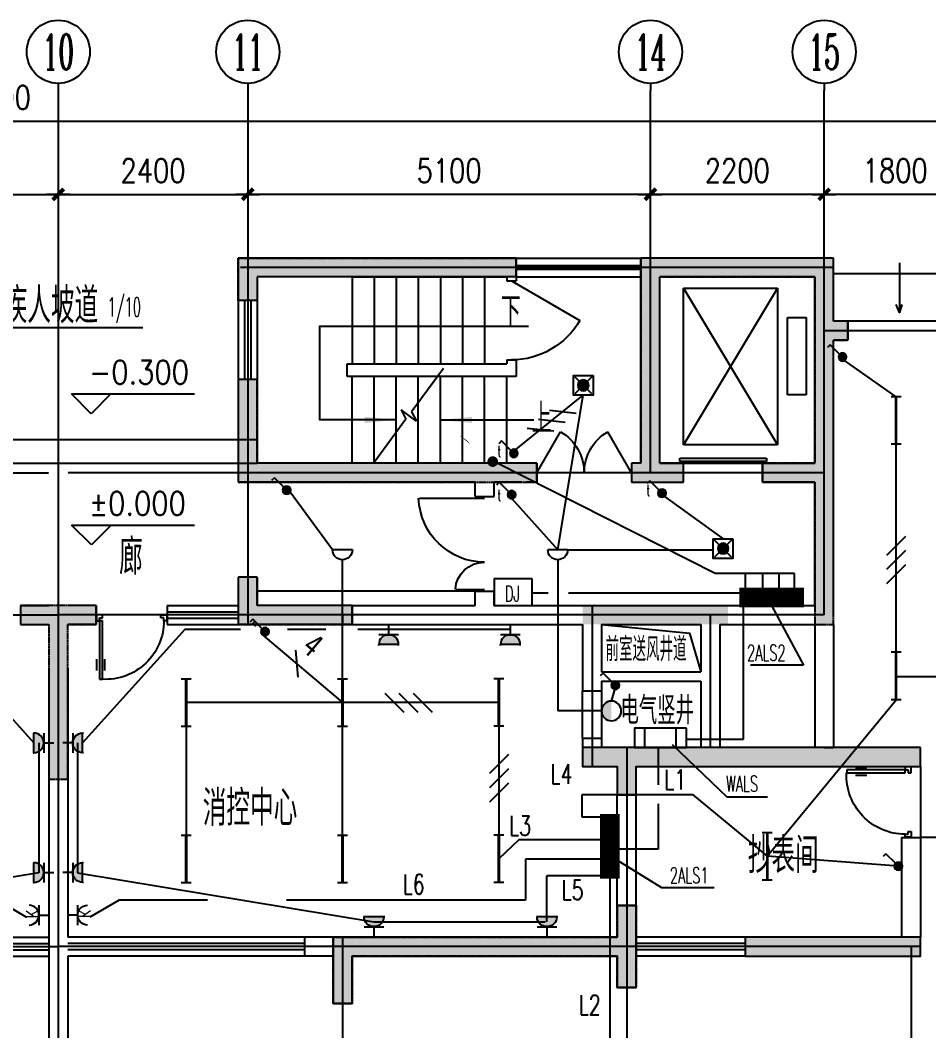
# Model space of a CAD drawing. Extents: x -170759 to 304867, y -311201 to 112352.
# Drawn here: x -65730 to -54223, y -198544 to -185746 of the extents above; entities that cross this region are included whole.
import ezdxf
from ezdxf.enums import TextEntityAlignment as Align

# ---------------------------------------------------------------- set-up
doc = ezdxf.new("R2010")
doc.units = 0
doc.linetypes.add('ACAD_ISO04W100', pattern=[30.5, 24, -3, 0.5, -3])
doc.linetypes.add('DOTE', pattern=[2.42, 2, -0.2, 0.02, -0.2])
doc.layers.get('0').update_dxf_attribs({"linetype": 'CONTINUOUS'})
doc.layers.get('DEFPOINTS').update_dxf_attribs({"linetype": 'CONTINUOUS'})
for name, color, linetype in [('AXIS', 3, 'CONTINUOUS'), ('AXIS_TEXT', 7, 'CONTINUOUS'), ('DOOR', 2, 'CONTINUOUS'), ('DOTE', 251, 'CONTINUOUS'), ('EQUIP', 3, 'CONTINUOUS'), ('PUB_DIM', 3, 'CONTINUOUS'), ('PUB_DIM1', 3, 'CONTINUOUS'), ('STAIR', 2, 'CONTINUOUS'), ('TEX', 7, 'CONTINUOUS'), ('TEXT', 6, 'CONTINUOUS'), ('WALL', 7, 'CONTINUOUS'), ('WINDOW', 151, 'CONTINUOUS'), ('WINDOW_TEXT', 7, 'CONTINUOUS'), ('WIRE', 1, 'CONTINUOUS'), ('WZ', 3, 'CONTINUOUS'), ('ZXX', 2, 'ACAD_ISO04W100'), ('图层1', 1, 'CONTINUOUS'), ('标注', 7, 'CONTINUOUS')]:
    doc.layers.add(name, color=color, linetype=linetype)
doc.styles.add('COMPLEX', font='COMPLEX')
doc.styles.add('DIM_FONT', font='SIMPLEX.shx', dxfattribs={"width": 0.8})
doc.styles.add('HZ1', font='txt', dxfattribs={"bigfont": 'hzk'})
doc.styles.add('HZFS', font='txt.shx', dxfattribs={"width": 0.8, "bigfont": 'msi_fsx.shx'})
doc.styles.add('HZS', font='txt', dxfattribs={"width": 0.7, "bigfont": 'HZS'})
doc.styles.add('HZXXX', font='romans', dxfattribs={"width": 0.7, "bigfont": 'hzs'})
doc.styles.add('SIMPLEX', font='SIMPLEX.SHX')
doc.dimstyles.new('AXIS', dxfattribs={"dimtxt": 300, "dimasz": 1, "dimexe": 250, "dimexo": 300, "dimgap": 150, "dimtad": 1, "dimdec": 0, "dimdsep": 46, "dimtxsty": 'DIM_FONT', "dimblk": '_DIMX', "dimblk1": '_DIMX', "dimblk2": '_DIMX', "dimcen": 2.5, "dimse1": 1, "dimse2": 1, "dimclrd": 3, "dimclre": 3, "dimclrt": 7, "dimadec": 0, "dimazin": 0, "dimtfac": 1, "dimtdec": 0, "dimtix": 1, "dimtmove": 2, "dimatfit": 3, "dimldrblk": '_DIMX', "dimfxl": 0, "dimtolj": 1, "dimtzin": 0, "dimarcsym": 0})

# ---------------------------------------------------------------- blocks, each defined once
blk = doc.blocks.new('_LINKPT1')
blk.add_line((0, 0), (0, 0))
blk = doc.blocks.new('M_X2')
for p, q in [((0.147, 0.356), (0.625, 0.833)), ((0.625, 0.833), (0.766, 0.692))]:
    blk.add_line(p, q)
blk.add_circle((0, 0.208), 0.208)
for points in [[(-0.18, 0.313), (0.18, 0.313), (-0.208, 0.208), (0.208, 0.208)], [(-0.18, 0.104), (0.18, 0.104), (-0.208, 0.208), (0.208, 0.208)], [(-0.104, 0.389), (0.104, 0.389), (-0.18, 0.313), (0.18, 0.313)], [(-0.104, 0.028), (0.104, 0.028), (-0.18, 0.104), (0.18, 0.104)], [(0, 0.417), (0, 0.417), (-0.104, 0.389), (0.104, 0.389)], [(0, 0), (0, 0), (-0.104, 0.028), (0.104, 0.028)]]:
    blk.add_solid(points)
for p in [(-0.208, 0.208), (0, 0.417), (0.208, 0.208), (0, 0)]:
    blk.add_blockref('_LINKPT1', p)
at = {"width": 0.8, "flags": 9}
blk.add_attdef('A', (0, 0), '', height=0.00002, dxfattribs=at)
blk = doc.blocks.new('_WIE3')
for p, q in [((-0.2, 0.4), (-1, -0.4)), ((0.4, 0.4), (-0.4, -0.4)), ((1, 0.4), (0.2, -0.4))]:
    blk.add_line(p, q)
at = {"width": 0.8}
blk.add_attdef('N', text='', height=1, dxfattribs=at).set_placement((-0.017, 1.056), align=Align.MIDDLE)
blk = doc.blocks.new('_X27OFR')
for p, q in [((0.25, 0.25), (-0.25, 0.25)), ((0, 0.25), (0, 0))]:
    blk.add_line(p, q)
blk.add_arc((0, 0.5), 0.25, 180, 0)
at = {"xscale": 0.002, "yscale": 0.002, "zscale": 0.002}
blk.add_blockref('_LINKPT1', (0, 0), dxfattribs=at)
at = {"style": 'DIM_FONT', "width": 0.8}
blk.add_text('K', height=0.3, dxfattribs=at).set_placement((-0.075, 0.274))
at = {"style": 'DIM_FONT', "width": 0.8, "flags": 9}
blk.add_attdef('A', (0, 0), '', height=0.00002, dxfattribs=at)
blk = doc.blocks.new('M_X23')
for p, q in [((-0.5, 1.05), (-0.5, 1)), ((0.5, 1.05), (0.5, 1)), ((-0.5, 1), (0.5, 1)), ((0.5, 0.5), (-0.5, 0.5)), ((0, 0.5), (0, 0))]:
    blk.add_line(p, q)
blk.add_arc((0, 1), 0.5, 180, 0)
for points in [[(0.433, 0.75), (-0.433, 0.75), (0.5, 1), (-0.5, 1)], [(0.25, 0.567), (-0.25, 0.567), (0.433, 0.75), (-0.433, 0.75)], [(0, 0.5), (0, 0.5), (0.25, 0.567), (-0.25, 0.567)]]:
    blk.add_solid(points)
blk.add_blockref('_LINKPT1', (0.001, 0))
at = {"width": 0.8, "flags": 9}
blk.add_attdef('A', (0, 0), '', height=0.00002, dxfattribs=at)
blk = doc.blocks.new('M_Y4YTM')
for p, q in [((-1.2, 0.25), (-1.2, -0.25)), ((-1.2, 0), (1.2, 0)), ((1.2, 0.25), (1.2, -0.25))]:
    blk.add_line(p, q)
at = {"const_width": 0.14}
blk.add_lwpolyline([(-1.2, 0), (1.2, 0)], dxfattribs=at)
at = {"xscale": 0.002, "yscale": 0.002, "zscale": 0.002}
for p in [(-1.2, 0), (0, 0), (1.2, 0)]:
    blk.add_blockref('_LINKPT1', p, dxfattribs=at)
at = {"width": 0.8, "flags": 9}
blk.add_attdef('A', (0, 0), '', height=0.00002, dxfattribs=at)
blk = doc.blocks.new('_WIE1')
blk.add_line((0.4, 0.4), (-0.4, -0.4))
at = {"width": 0.8}
blk.add_attdef('N', text='', height=1, dxfattribs=at).set_placement((-0.017, 1.056), align=Align.MIDDLE)
blk = doc.blocks.new('M_X10')
for p, q in [((0.147, 0.356), (0.625, 0.833)), ((0.399, 0.607), (0.54, 0.466)), ((0.512, 0.72), (0.653, 0.579)), ((0.625, 0.833), (0.766, 0.692))]:
    blk.add_line(p, q)
blk.add_circle((0, 0.208), 0.208)
for points in [[(-0.18, 0.313), (0.18, 0.313), (-0.208, 0.208), (0.208, 0.208)], [(-0.18, 0.104), (0.18, 0.104), (-0.208, 0.208), (0.208, 0.208)], [(-0.104, 0.389), (0.104, 0.389), (-0.18, 0.313), (0.18, 0.313)], [(-0.104, 0.028), (0.104, 0.028), (-0.18, 0.104), (0.18, 0.104)], [(0, 0.417), (0, 0.417), (-0.104, 0.389), (0.104, 0.389)], [(0, 0), (0, 0), (-0.104, 0.028), (0.104, 0.028)]]:
    blk.add_solid(points)
for p in [(-0.208, 0.208), (0, 0.417), (0.208, 0.208), (0, 0)]:
    blk.add_blockref('_LINKPT1', p)
at = {"width": 0.8, "flags": 9}
blk.add_attdef('A', (0, 0), '', height=0.00002, dxfattribs=at)
blk = doc.blocks.new('M_A23MCU')
for p, q in [((-0.454, 0.081), (-0.454, 0.905)), ((-0.454, 0.905), (-0.413, 0.905)), ((-0.413, 0.905), (-0.413, 0.081)), ((-0.489, 0.782), (-0.489, 0.624)), ((-0.378, 0.782), (-0.378, 0.624)), ((-0.495, -0.002), (-0.495, 0.081)), ((-0.495, 0.081), (-0.454, 0.081)), ((-0.413, 0.081), (-0.454, 0.081)), ((-0.454, 0.081), (-0.454, 0.039)), ((-0.454, 0.039), (-0.413, 0.039)), ((-0.413, 0.039), (-0.413, -0.002)), ((0.412, 0.039), (0.412, -0.002)), ((0.453, 0.039), (0.412, 0.039)), ((0.453, 0.081), (0.453, 0.039)), ((0.494, 0.081), (0.453, 0.081)), ((0.494, -0.002), (0.494, 0.081)), ((-0.413, -0.002), (-0.495, -0.002)), ((-0.495, -0.002), (-0.495, -0.002)), ((0.412, -0.002), (0.494, -0.002)), ((0.494, -0.002), (0.494, -0.002))]:
    blk.add_line(p, q)
blk.add_arc((-0.372, 0.082), 0.825, 359.9283, 92.866)
blk = doc.blocks.new('_Y0SCX')
blk.add_line((-0.5, 0), (0.5, 0))
blk.add_arc((0, 0), 0.5, 180, 0)
at = {"xscale": 0.002, "yscale": 0.002, "zscale": 0.002}
for p in [(-0.5, 0), (0, 0), (0.5, 0), (0, -0.5)]:
    blk.add_blockref('_LINKPT1', p, dxfattribs=at)
at = {"style": 'DIM_FONT', "width": 0.8, "flags": 9}
blk.add_attdef('A', (0, 0), '', height=0.00002, dxfattribs=at)
blk = doc.blocks.new('M_Y22UGQ')
blk.add_circle((0, 0.5), 0.5)
for points in [[(0.433, 0.25), (-0.433, 0.25), (0.5, 0.5), (-0.5, 0.5)], [(0.25, 0.067), (-0.25, 0.067), (0.433, 0.25), (-0.433, 0.25)], [(0, 0), (0, 0), (0.25, 0.067), (-0.25, 0.067)]]:
    blk.add_solid(points)
for p in [(0, 1), (0, 1), (-0.5, 0.5), (-0.5, 0.5), (0, 0), (0, 0), (0.5, 0.5), (0.5, 0.5)]:
    blk.add_blockref('_LINKPT1', p)
at = {"width": 0.8, "flags": 9}
blk.add_attdef('A', (0, 0), '', height=0.00002, dxfattribs=at)
blk = doc.blocks.new('M_A17ORW')
at = {"const_width": 0.02}
for points in [[(-0.481, -0.001), (-0.481, -0.308)], [(0.481, 0.001), (0.481, -0.691)]]:
    blk.add_lwpolyline(points, dxfattribs=at)
for centre, radius, start, end in [((-0.501, -0.003), 0.307, 274.2492, 0.2101), ((0.505, 0.002), 0.699, 180.2762, 268.0603)]:
    blk.add_arc(centre, radius, start, end)
blk = doc.blocks.new('M_Y9')
for p, q in [((-0.429, 0.429), (0.429, -0.429)), ((-0.429, -0.429), (0.429, 0.429))]:
    blk.add_line(p, q)
blk.add_lwpolyline([(-0.5, 0.5), (-0.5, -0.5), (0.5, -0.5), (0.5, 0.5)], close=True)
blk.add_circle((0, 0), 0.275)
for points in [[(-0.238, 0.137), (0.238, 0.137), (-0.275, 0), (0.275, 0)], [(-0.238, -0.137), (0.238, -0.137), (-0.275, 0), (0.275, 0)], [(-0.137, 0.238), (0.137, 0.238), (-0.238, 0.137), (0.238, 0.137)], [(0, 0.275), (0, 0.275), (-0.137, 0.238), (0.137, 0.238)], [(-0.137, -0.238), (0.137, -0.238), (-0.238, -0.137), (0.238, -0.137)], [(0, -0.275), (0, -0.275), (-0.137, -0.238), (0.137, -0.238)]]:
    blk.add_solid(points)
for p in [(-0.5, 0), (0, 0.5), (0.5, 0), (0, -0.5)]:
    blk.add_blockref('_LINKPT1', p)
at = {"width": 0.8, "flags": 9}
blk.add_attdef('A', (0, 0), '', height=0.00002, dxfattribs=at)
blk = doc.blocks.new('_DIMX')
blk.add_line((-150, 0), (150, 0))
at = {"const_width": 50}
blk.add_lwpolyline([(-70, -70), (70, 70)], dxfattribs=at)
blk = doc.blocks.new('_AXISO')
blk.add_circle((0, 0), 0.5)
at = {"layer": 'AXIS_TEXT', "style": 'COMPLEX', "width": 1.041667}
blk.add_attdef('A', text='', height=0.56, dxfattribs=at).set_placement((-0.25, -0.28), (0.25, -0.28), align=Align.FIT)
blk = doc.blocks.new('_DBLK1')
for p, q in [((-0.5, 0), (-0.25, -0.433)), ((0.5, 0), (0.25, -0.433))]:
    blk.add_line(p, q)
for centre, start, end in [((-0.5, 0), 300, 0), ((0.5, 0), 180, 240)]:
    blk.add_arc(centre, 0.5, start, end)
at = {"layer": 'WINDOW_TEXT', "style": 'SIMPLEX', "flags": 9}
blk.add_attdef('A', text='', height=1, dxfattribs=at).set_placement((0, 1.5), align=Align.MIDDLE)
blk = doc.blocks.new('*D666')
at = {"layer": 'AXIS', "color": 3, "lineweight": -2}
blk.add_line((-57749, -187951), (-62847, -187951), dxfattribs=at)
at = {"layer": 'DEFPOINTS', "color": 0}
for p in [(-62848, -187951), (-62848, -188877), (-57748, -188950)]:
    blk.add_point(p, dxfattribs=at)
at = {"layer": 'AXIS', "color": 3, "lineweight": -2, "rotation": 180}
blk.add_blockref('_DIMX', (-62848, -187951), dxfattribs=at)
at = {"layer": 'AXIS', "color": 3, "lineweight": -2}
blk.add_blockref('_DIMX', (-57748, -187951), dxfattribs=at)
at = {"layer": 'AXIS', "color": 7, "insert": (-60298, -187651), "char_height": 300, "attachment_point": 5, "style": 'DIM_FONT'}
blk.add_mtext('\\A1;5100', dxfattribs=at)
blk = doc.blocks.new('_DBLK')
blk.add_line((-0.5, 0), (0, -0.866))
blk.add_arc((-0.5, 0), 1, 300, 0)
at = {"layer": 'WINDOW_TEXT', "style": 'SIMPLEX', "flags": 9}
blk.add_attdef('A', text='', height=1, dxfattribs=at).set_placement((0, 1.5), align=Align.MIDDLE)
blk = doc.blocks.new('_ARROW')
blk.add_solid([(0, 0), (-1, 0.1), (-1, -0.1)])
blk = doc.blocks.new('*D673')
at = {"layer": 'AXIS', "color": 3, "lineweight": -2}
blk.add_line((-55549, -187951), (-57747, -187951), dxfattribs=at)
at = {"layer": 'DEFPOINTS', "color": 0}
for p in [(-57748, -187951), (-55548, -188877), (-57748, -188950)]:
    blk.add_point(p, dxfattribs=at)
at = {"layer": 'AXIS', "color": 3, "lineweight": -2, "rotation": 180}
blk.add_blockref('_DIMX', (-57748, -187951), dxfattribs=at)
at = {"layer": 'AXIS', "color": 3, "lineweight": -2}
blk.add_blockref('_DIMX', (-55548, -187951), dxfattribs=at)
at = {"layer": 'AXIS', "color": 7, "insert": (-56648, -187651), "char_height": 300, "attachment_point": 5, "style": 'DIM_FONT'}
blk.add_mtext('\\A1;2200', dxfattribs=at)
blk = doc.blocks.new('*D674')
at = {"layer": 'AXIS', "color": 3, "lineweight": -2}
blk.add_line((-53749, -187951), (-55547, -187951), dxfattribs=at)
at = {"layer": 'DEFPOINTS', "color": 0}
for p in [(-55548, -187951), (-53748, -188731), (-55548, -188877)]:
    blk.add_point(p, dxfattribs=at)
at = {"layer": 'AXIS', "color": 3, "lineweight": -2, "rotation": 180}
blk.add_blockref('_DIMX', (-55548, -187951), dxfattribs=at)
at = {"layer": 'AXIS', "color": 3, "lineweight": -2}
blk.add_blockref('_DIMX', (-53748, -187951), dxfattribs=at)
at = {"layer": 'AXIS', "color": 7, "insert": (-54648, -187651), "char_height": 300, "attachment_point": 5, "style": 'DIM_FONT'}
blk.add_mtext('\\A1;1800', dxfattribs=at)
blk = doc.blocks.new('A$C5BF41A8D')
at = {"layer": '图层1', "color": 4}
blk.add_lwpolyline([(325, 69, 0, 0, 0), (137, 479, 80, 0, 0), (0, 736, 0, 0, 0)], format="xyseb", dxfattribs=at)
at = {"layer": '图层1', "color": 4, "const_width": 111}
blk.add_lwpolyline([(339, 135, -1), (240, 80, -1)], format="xyb", close=True, dxfattribs=at)
blk = doc.blocks.new('A$C6CB452B1')
at = {"layer": '图层1', "color": 4, "rotation": 10.00053800874776}
blk.add_blockref('A$C5BF41A8D', (128, -45), dxfattribs=at)
blk = doc.blocks.new('A$C7E1201DE')
at = {"layer": 'EQUIP'}
blk.add_blockref('A$C6CB452B1', (0, -1), dxfattribs=at)

msp = doc.modelspace()

# ---------------------------------------------------------------- hatches: boundary and pattern name
at = {"layer": 'ZXX'}
h = msp.add_hatch(color=256, dxfattribs=at)
h.paths.add_polyline_path([(-62847.73424, -188757.41643), (-59447.73424, -188757.41643), (-59447.73424, -188877.41643), (-62847.73424, -188877.41643)])
h.paths.add_polyline_path([(-62847.73424, -188877.41643), (-59447.73424, -188877.41643), (-59447.73424, -188997.41643), (-62727.73424, -188997.41643), (-62727.73424, -189297.41643), (-62847.73424, -189297.41643)])
h.paths.add_polyline_path([(-62967.73424, -188757.41643), (-62847.73424, -188757.41643), (-62847.73424, -189297.41643), (-62967.73424, -189297.41643)])
for points in [[(-55427.73424, -193397.41643), (-55427.73424, -189797.41643), (-55247.73424, -189797.41643), (-55247.73424, -189557.41643), (-55427.73424, -189557.41643), (-55427.73424, -188757.41643), (-57867.73424, -188757.41643), (-57867.73424, -191357.41643), (-57987.73424, -191357.41643), (-57987.73424, -191597.41643), (-57327.73424, -191597.41643), (-57327.73424, -191357.41643), (-57627.73424, -191357.41643), (-57627.73424, -188997.41643), (-55667.73424, -188997.41643), (-55667.73424, -191357.41643), (-56327.73424, -191357.41643), (-56327.73424, -191597.41643), (-55667.73424, -191597.41643), (-55667.73424, -193397.41643)], [(-54327.73424, -195197.41643), (-54327.73424, -194957.41643), (-58607.73424, -194957.41643), (-58607.73424, -195197.41643), (-58167.73424, -195197.41643), (-58167.73424, -195557.41643), (-57927.73424, -195557.41643), (-57927.73424, -195197.41643)]]:
    msp.add_hatch(color=256, dxfattribs=at).paths.add_polyline_path(points)
h = msp.add_hatch(color=256, dxfattribs=at)
h.paths.add_polyline_path([(-62847.73424, -190297.41643), (-62727.73424, -190297.41643), (-62727.73424, -191357.41643), (-59187.73424, -191357.41643), (-59187.73424, -191477.41643), (-62847.73424, -191477.41643)])
h.paths.add_polyline_path([(-59847.73424, -191477.41643), (-59187.73424, -191477.41643), (-59187.73424, -191597.41643), (-59847.73424, -191597.41643)])
h.paths.add_polyline_path([(-62847.73424, -191477.41643), (-59847.73424, -191477.41643), (-59847.73424, -191597.41643), (-62847.73424, -191597.41643)])
h.paths.add_polyline_path([(-62967.73424, -190297.41643), (-62847.73424, -190297.41643), (-62847.73424, -191477.41643), (-62967.73424, -191477.41643)])
h.paths.add_polyline_path([(-62967.73424, -191477.41643), (-62847.73424, -191477.41643), (-62847.73424, -191597.41643), (-62967.73424, -191597.41643)])
h = msp.add_hatch(color=256, dxfattribs=at)
h.paths.add_polyline_path([(-62967.73424, -192797.41643), (-62847.73424, -192797.41643), (-62847.73424, -193277.41643), (-62967.73424, -193277.41643)])
h.paths.add_polyline_path([(-62847.73424, -192797.41643), (-62727.73424, -192797.41643), (-62727.73424, -193157.41643), (-61527.73424, -193157.41643), (-61527.73424, -193277.41643), (-62847.73424, -193277.41643)])
h.paths.add_polyline_path([(-62847.73424, -193277.41643), (-61527.73424, -193277.41643), (-61527.73424, -193397.41643), (-62847.73424, -193397.41643)])
h.paths.add_polyline_path([(-62967.73424, -193277.41643), (-62847.73424, -193277.41643), (-62847.73424, -193397.41643), (-62967.73424, -193397.41643)])
h = msp.add_hatch(color=256, dxfattribs=at)
h.paths.add_polyline_path([(-65727.73424, -193157.41643), (-65727.73424, -193277.41643), (-65247.73424, -193277.41643), (-64767.73424, -193277.41643), (-64767.73424, -193157.41643)])
h.paths.add_polyline_path([(-65727.73424, -193277.41643), (-65727.73424, -193397.41643), (-65367.73424, -193397.41643), (-65367.73424, -195357.41643), (-65127.73424, -195357.41643), (-65127.73424, -193397.41643), (-64767.73424, -193397.41643), (-64767.73424, -193277.41643), (-65247.73424, -193277.41643)])
h = msp.add_hatch(color=256, dxfattribs=at)
h.paths.add_polyline_path([(-58607.73424, -193277.41643), (-58607.73424, -193157.41643), (-56767.73424, -193157.41643), (-56767.73424, -193277.41643)])
h.paths.add_polyline_path([(-56767.73424, -193277.41643), (-56767.73424, -193397.41643), (-58607.73424, -193397.41643), (-58607.73424, -193277.41643)])
h = msp.add_hatch(color=256, dxfattribs=at)
h.paths.add_polyline_path([(-61647.73424, -197357.41643), (-58167.73424, -197357.41643), (-58167.73424, -196957.41643), (-58047.73424, -196957.41643), (-58047.73424, -197477.41643), (-61647.73424, -197477.41643)])
h.paths.add_polyline_path([(-61647.73424, -197477.41643), (-58047.73424, -197477.41643), (-58047.73424, -197997.41643), (-58167.73424, -197997.41643), (-58167.73424, -197597.41643), (-61527.73424, -197597.41643), (-61527.73424, -198197.41643), (-61647.73424, -198197.41643)])
h.paths.add_polyline_path([(-58047.73424, -196957.41643), (-57927.73424, -196957.41643), (-57927.73424, -197477.41643), (-58047.73424, -197477.41643)])
h.paths.add_polyline_path([(-58047.73424, -197477.41643), (-57927.73424, -197477.41643), (-57927.73424, -197997.41643), (-58047.73424, -197997.41643)])
h.paths.add_polyline_path([(-61767.73424, -197477.41643), (-61647.73424, -197477.41643), (-61647.73424, -198197.41643), (-61767.73424, -198197.41643)])
h.paths.add_polyline_path([(-61767.73424, -197357.41643), (-61647.73424, -197357.41643), (-61647.73424, -197477.41643), (-61767.73424, -197477.41643)])
h = msp.add_hatch(color=256, dxfattribs=at)
h.paths.add_polyline_path([(-55947.73424, -197357.41643), (-54327.73424, -197357.41643), (-54327.73424, -197477.41643), (-55947.73424, -197477.41643)])
h.paths.add_polyline_path([(-54447.73424, -197477.41643), (-54327.73424, -197477.41643), (-54327.73424, -197597.41643), (-54447.73424, -197597.41643)])
h.paths.add_polyline_path([(-55947.73424, -197477.41643), (-54447.73424, -197477.41643), (-54447.73424, -197597.41643), (-55947.73424, -197597.41643)])
h.paths.add_polyline_path([(-56547.73424, -197477.41643), (-55947.73424, -197477.41643), (-55947.73424, -197597.41643), (-56547.73424, -197597.41643)])
h.paths.add_polyline_path([(-56547.73424, -197357.41643), (-55947.73424, -197357.41643), (-55947.73424, -197477.41643), (-56547.73424, -197477.41643)])

# ---------------------------------------------------------------- linework, layer by layer
at = {"layer": 'AXIS'}
for p, q in [((-65247.73424, -186545.89416), (-65247.73424, -186636.33343)), ((-62847.73424, -186545.89416), (-62847.73424, -186636.33343)), ((-57747.73424, -186545.89416), (-57747.73424, -186636.33343)), ((-55547.73424, -186545.89416), (-55547.73424, -186636.33343)), ((-56327.73424, -191357.41643), (-56327.73424, -191597.41643)), ((-55667.73424, -191597.41643), (-56327.73424, -191597.41643))]:
    msp.add_line(p, q, dxfattribs=at)
msp.add_lwpolyline([(-58367.73424, -193397.41643), (-57253.16105, -193509.47349), (-57107.73424, -193997.41643)], dxfattribs=at)
at = {"layer": 'DOOR'}
for p, q in [((-53867.73424, -188957.41643), (-55427.73424, -188957.41643)), ((-54047.73424, -189557.41643), (-55247.73424, -189557.41643)), ((-54327.73424, -195197.41643), (-54327.73424, -196097.41643)), ((-53247.73424, -196097.41643), (-54327.73424, -196097.41643))]:
    msp.add_line(p, q, dxfattribs=at)
for points in [[(-54595.30656, -188818.01816), (-54595.30656, -189446.91885)], [(-54562.33494, -189344.37361), (-54595.30656, -189446.91885), (-54635.6027, -189344.37361)]]:
    msp.add_lwpolyline(points, dxfattribs=at)
at = {"layer": 'DOTE', "linetype": 'DOTE', "ltscale": 0.5}
for p, q in [((-65247.73424, -186636.33343), (-65247.73424, -206265.59626)), ((-62847.73424, -186636.33343), (-62847.73424, -193397.41643)), ((-57747.73424, -191477.41643), (-57747.73424, -186636.33343)), ((-55547.73424, -193277.41643), (-55547.73424, -186636.33343)), ((-55447.73424, -188877.41643), (-62945.73424, -188877.41643)), ((-53747.73424, -189677.41643), (-55547.73424, -189677.41643)), ((-74947.73424, -191477.41643), (-65367.73424, -191477.41643)), ((-55547.73424, -191477.41643), (-65127.73424, -191477.41643)), ((-65247.73424, -193157.41643), (-65247.73424, -203382.32662)), ((-58487.73424, -193157.41643), (-58487.73424, -195197.41643)), ((-74947.73424, -193277.41643), (-65247.73424, -193277.41643)), ((-55547.73424, -193277.41643), (-65247.73424, -193277.41643)), ((-61647.73424, -193277.41643), (-61647.73424, -193397.41643)), ((-56987.73424, -194957.41643), (-56987.73424, -193277.41643)), ((-58047.73424, -194957.41643), (-58047.73424, -206265.59626)), ((-61647.73424, -197357.41643), (-61647.73424, -206265.59626)), ((-76167.73424, -197477.41643), (-65247.73424, -197477.41643)), ((-54327.73424, -197477.41643), (-65247.73424, -197477.41643)), ((-54447.73424, -197477.41643), (-54447.73424, -206265.59626))]:
    msp.add_line(p, q, dxfattribs=at)
at = {"layer": 'EQUIP'}
msp.add_lwpolyline([(-59247.67951, -192819.93379), (-59727.73424, -192819.93379), (-59727.73424, -193157.41643), (-59247.67951, -193157.41643)], close=True, dxfattribs=at)
at = {"layer": 'PUB_DIM1'}
for points in [[(-60967.68712, -190807.41643), (-61934.53141, -190807.41643), (-61934.53141, -189621.31458), (-59290.88857, -189621.31458)], [(-60407.68712, -190807.41643), (-59223.9556, -190807.41643)]]:
    msp.add_lwpolyline(points, dxfattribs=at)
at = {"layer": 'STAIR'}
for p, q in [((-61527.68712, -188997.41643), (-61527.68712, -190097.41643)), ((-61527.68712, -188997.41643), (-59567.68712, -188997.41643)), ((-61247.68712, -188997.41643), (-61247.68712, -190097.41643)), ((-60967.68712, -188997.41643), (-60967.68712, -190097.41643)), ((-60687.68712, -188997.41643), (-60687.68712, -190097.41643)), ((-60407.68712, -188997.41643), (-60407.68712, -190097.41643)), ((-60127.68712, -188997.41643), (-60127.68712, -190097.41643)), ((-59847.68712, -188997.41643), (-59847.68712, -190097.41643)), ((-57327.73424, -189140.6106), (-56138.45586, -189140.6106)), ((-56138.45586, -189140.6106), (-57327.73424, -191121.41643)), ((-57327.73424, -189140.6106), (-56138.45586, -191121.41643)), ((-57327.73424, -191121.41643), (-57327.73424, -189140.6106)), ((-56138.45586, -189140.6106), (-56138.45586, -191121.41643)), ((-56011.33199, -189509.14657, 0), (-55775.33199, -189509.14657, 0)), ((-56011.33199, -190489.14657, 0), (-56011.33199, -189509.14657, 0)), ((-55775.33199, -189509.14657, 0), (-55775.33199, -190489.14657, 0)), ((-60369.30873, -190157.41643), (-60772.82818, -190703.20585)), ((-61527.68712, -191357.41643), (-61527.68712, -190257.41643)), ((-61247.68712, -191357.41643), (-61247.68712, -190257.41643)), ((-60967.68712, -191357.41643), (-60967.68712, -190257.41643)), ((-60687.68712, -191357.41643), (-60687.68712, -190257.41643)), ((-60407.68712, -191357.41643), (-60407.68712, -190257.41643)), ((-60127.68712, -191357.41643), (-60127.68712, -190257.41643)), ((-59847.68712, -191357.41643), (-59847.68712, -190257.41643)), ((-59567.68712, -191357.41643), (-59567.68712, -190257.41643)), ((-55775.33199, -190489.14657, 0), (-56011.33199, -190489.14657, 0)), ((-60904.98978, -190680.11229), (-60844.16767, -190799.69771)), ((-60712.00608, -190822.79127), (-60904.98978, -190680.11229)), ((-60844.16767, -190799.69771), (-61247.68712, -191345.48713)), ((-60772.82818, -190703.20585), (-60712.00608, -190822.79127)), ((-66477.73424, -191057.41643), (-62727.73424, -191057.41643)), ((-56138.45586, -191121.41643), (-57327.73424, -191121.41643)), ((-57375.35736, -191332.84112), (-57375.35736, -191291.60927)), ((-57375.35736, -191291.60927), (-56277.33313, -191291.60927)), ((-56277.33313, -191291.60927), (-56277.33313, -191332.84112)), ((-66477.73424, -191357.41643), (-62727.73424, -191357.41643)), ((-59867.68712, -191357.41643), (-61527.68712, -191357.41643)), ((-56277.33313, -191332.84112), (-57375.35736, -191332.84112)), ((-57327.73424, -191357.41643), (-56327.73424, -191357.41643)), ((-59967.73424, -192977.41643), (-62727.73424, -192977.41643))]:
    msp.add_line(p, q, dxfattribs=at)
at = {"layer": 'TEX', "color": 3}
msp.add_lwpolyline([(-64175.23241, -189641.68989), (-66307.41317, -189641.68989), (-66969.35757, -190149.57893)], dxfattribs=at)
at = {"layer": 'TEXT', "color": 3}
for p, q in [((-64832.02525, -190728.82405), (-65082.02525, -190478.72541)), ((-65082.02525, -190478.72541), (-63524.33912, -190478.72541)), ((-64582.02525, -190478.72541), (-64832.02525, -190728.82405)), ((-65078.44234, -192140.79985), (-63520.75621, -192140.79985)), ((-64828.44234, -192390.89849), (-65078.44234, -192140.79985)), ((-64578.44234, -192140.79985), (-64828.44234, -192390.89849))]:
    msp.add_line(p, q, dxfattribs=at)
at = {"layer": 'WALL'}
for p, q in [((-59447.73424, -188757.41643), (-62967.73424, -188757.41643)), ((-62967.73424, -188757.41643), (-62967.73424, -189297.41643)), ((-59447.73424, -188997.41643, 19600), (-59447.73424, -188757.41643, 19600)), ((-55427.73424, -188757.41643), (-57867.73424, -188757.41643)), ((-57867.73424, -191357.41643), (-57867.73424, -188757.41643)), ((-55427.73424, -189557.41643), (-55427.73424, -188757.41643)), ((-59447.73424, -188997.41643), (-62727.73424, -188997.41643)), ((-62727.73424, -188997.41643), (-62727.73424, -189297.41643)), ((-59567.68712, -188997.41643), (-59567.68712, -189047.41643)), ((-59447.68712, -188997.41643), (-59447.68712, -189047.41643)), ((-55667.73424, -188997.41643), (-57627.73424, -188997.41643)), ((-57627.73424, -191357.41643), (-57627.73424, -188997.41643)), ((-55667.73424, -191357.41643), (-55667.73424, -188997.41643)), ((-59567.68712, -189047.41643), (-59447.68712, -189047.41643)), ((-62727.73424, -189297.41643), (-62967.73424, -189297.41643)), ((-55247.73424, -189557.41643), (-55427.73424, -189557.41643)), ((-55247.73424, -189557.41643), (-55247.73424, -189797.41643)), ((-55427.73424, -193277.41643), (-55427.73424, -189797.41643)), ((-55247.73424, -189797.41643), (-55427.73424, -189797.41643)), ((-61587.68712, -190257.41643), (-61587.68712, -190097.41643)), ((-61587.68712, -190097.41643), (-59567.68712, -190097.41643)), ((-59567.68712, -190047.41643), (-59447.68712, -190047.41643)), ((-59567.68712, -190047.41643), (-59567.68712, -190097.41643)), ((-59447.68712, -190047.41643), (-59447.68712, -190097.41643)), ((-59447.68712, -190097.41643), (-59447.68712, -190257.41643)), ((-62967.73424, -190297.41643), (-62967.73424, -191597.41643)), ((-62727.73424, -190297.41643), (-62967.73424, -190297.41643)), ((-62727.73424, -190297.41643), (-62727.73424, -191357.41643)), ((-59447.68712, -190257.41643), (-61587.68712, -190257.41643)), ((-59187.73424, -191357.41643), (-62727.73424, -191357.41643)), ((-59187.73424, -191357.41643), (-59187.73424, -191597.41643)), ((-57987.73424, -191357.41643), (-57987.73424, -191597.41643)), ((-57867.73424, -191357.41643), (-57987.73424, -191357.41643)), ((-57627.73424, -191357.41643), (-57327.73424, -191357.41643)), ((-57327.73424, -191597.41643), (-57327.73424, -191357.41643)), ((-56327.73424, -191597.41643), (-56327.73424, -191357.41643)), ((-56327.73424, -191357.41643), (-55667.73424, -191357.41643)), ((-62727.73424, -191597.41643), (-62967.73424, -191597.41643)), ((-59967.73424, -191597.41643), (-62727.73424, -191597.41643)), ((-62727.73424, -191597.41643), (-62727.73424, -191597.41643)), ((-59967.73424, -191777.41643), (-59967.73424, -191597.41643)), ((-59377.73424, -191597.41643), (-59727.73424, -191597.41643)), ((-59727.73424, -191777.41643), (-59727.73424, -191597.41643)), ((-59187.73424, -191597.41643), (-59317.73424, -191597.41643)), ((-57987.73424, -191597.41643), (-57327.73424, -191597.41643)), ((-56327.73424, -191597.41643), (-55667.73424, -191597.41643)), ((-55667.73424, -193157.41643), (-55667.73424, -191597.41643)), ((-55667.73424, -193157.41643), (-55667.73424, -191597.41643)), ((-59967.73424, -191777.41643), (-59727.73424, -191777.41643)), ((-62727.73424, -192797.41643), (-62967.73424, -192797.41643)), ((-62967.73424, -192797.41643), (-62967.73424, -193157.41643)), ((-62727.73424, -192797.41643), (-62727.73424, -193157.41643)), ((-59967.73424, -192977.41643), (-59727.73424, -192977.41643)), ((-59967.73424, -193157.41643), (-59967.73424, -192977.41643)), ((-59727.73424, -193157.41643), (-59727.73424, -192977.41643)), ((-65727.73424, -193157.41643), (-65727.73424, -193397.41643)), ((-65727.73424, -193157.41643), (-65367.73424, -193157.41643)), ((-64767.73424, -193157.41643), (-65127.73424, -193157.41643)), ((-64767.73424, -193157.41643), (-64767.73424, -193397.41643)), ((-64767.73424, -193157.41643), (-64767.73424, -193397.41643)), ((-62967.73424, -193157.41643), (-62967.73424, -193397.41643)), ((-62967.73424, -193157.41643), (-62967.73424, -193397.41643)), ((-61527.73424, -193157.41643), (-62727.73424, -193157.41643)), ((-61527.73424, -193157.41643), (-61527.73424, -193397.41643)), ((-61527.73424, -193157.41643), (-59967.73424, -193157.41643)), ((-59727.73424, -193157.41643), (-55667.73424, -193157.41643)), ((-58607.73424, -193157.41643), (-56867.73424, -193157.41643)), ((-65727.73424, -193397.41643), (-65367.73424, -193397.41643)), ((-64767.73424, -193397.41643), (-65127.73424, -193397.41643)), ((-61527.73424, -193397.41643), (-62967.73424, -193397.41643)), ((-61527.73424, -193397.41643), (-58607.73424, -193397.41643)), ((-58607.73424, -193397.41643), (-58607.73424, -194237.41643)), ((-58367.73424, -193397.41643), (-57107.73424, -193397.41643)), ((-58367.73424, -193397.41643), (-58367.73424, -193997.41643)), ((-58367.73424, -193397.41643), (-58367.73424, -193997.41643)), ((-57107.73424, -193397.41643), (-57107.73424, -193997.41643)), ((-56867.73424, -193397.41643), (-55667.73424, -193397.41643)), ((-56867.73424, -193397.41643), (-56867.73424, -194954.35774)), ((-55667.73424, -193397.41643), (-55547.73424, -193397.41643)), ((-55667.73424, -193397.41643), (-55667.73424, -194957.41643)), ((-55427.73424, -193397.41643), (-55427.73424, -194957.41643)), ((-65367.73424, -193957.41643), (-65367.73424, -204077.41643)), ((-65127.73424, -193957.41643), (-65127.73424, -197357.41643)), ((-58367.73424, -193997.41643), (-57107.73424, -193997.41643)), ((-58367.73424, -194117.41643), (-57107.73424, -194117.41643)), ((-58367.73424, -194117.41643), (-58367.73424, -194237.41643)), ((-58367.73424, -194117.41643), (-58367.73424, -194237.41643)), ((-57107.73424, -194117.41643), (-57107.73424, -194954.35774)), ((-58607.73424, -194237.41643), (-58367.73424, -194237.41643)), ((-58607.73424, -194837.41643), (-58367.73424, -194837.41643)), ((-58607.73424, -194837.41643), (-58607.73424, -195197.41643)), ((-58367.73424, -194837.41643), (-58367.73424, -194957.41643)), ((-58367.73424, -194837.41643), (-58367.73424, -194957.41643)), ((-57107.73424, -194957.41643), (-57107.73424, -194957.41643)), ((-56867.73424, -194957.41643), (-56867.73424, -194957.41643)), ((-55547.73424, -194957.41643), (-55427.73424, -194957.41643)), ((-55547.73424, -194957.41643), (-55547.73424, -194957.41643)), ((-55427.73424, -194957.41643), (-55427.73424, -194957.41643)), ((-58167.73424, -196957.41643), (-58167.73424, -195557.41643)), ((-57927.73424, -196957.41643), (-57927.73424, -195557.41643)), ((-54567.73424, -196097.41643), (-54567.73424, -197357.41643)), ((-54567.73424, -196097.41643), (-54327.73424, -196097.41643)), ((-54327.73424, -196097.41643), (-54327.73424, -197357.41643)), ((-61767.73424, -197357.41643), (-62127.73424, -197357.41643)), ((-62127.73424, -197357.41643), (-62127.73424, -197597.41643)), ((-65127.73424, -197597.41643), (-65127.73424, -204077.41643)), ((-61767.73424, -197597.41643), (-62127.73424, -197597.41643))]:
    msp.add_line(p, q, dxfattribs=at)
at = {"layer": 'WALL', "color": 8}
for p, q in [((-58607.73424, -194837.41643), (-58607.73424, -194237.41643)), ((-58367.73424, -194237.41643), (-58367.73424, -194837.41643))]:
    msp.add_line(p, q, dxfattribs=at)
at = {"layer": 'WALL'}
for points in [[(-54327.73424, -194957.41643), (-55427.73424, -194957.41643), (-55427.73424, -194957.41643), (-55549.13871, -194957.41643), (-55549.13871, -194957.41643), (-56867.73424, -194957.41643), (-56867.73424, -194957.41643), (-57107.73424, -194957.41643), (-57107.73424, -194957.41643), (-58607.73424, -194957.41643), (-58607.73424, -195197.41643), (-58167.73424, -195197.41643), (-58167.73424, -195557.41643), (-57927.73424, -195557.41643), (-57927.73424, -195197.41643), (-54327.73424, -195197.41643)], [(-61767.73424, -197357.41643), (-61767.73424, -198197.41643), (-61527.73424, -198197.41643), (-61527.73424, -197597.41643), (-58167.73424, -197597.41643), (-58167.73424, -197997.41643), (-57927.73424, -197997.41643), (-57927.73424, -196957.41643), (-58167.73424, -196957.41643), (-58167.73424, -197357.41643)], [(-56547.73424, -197357.41643), (-56547.73424, -197597.41643), (-54327.73424, -197597.41643), (-54327.73424, -197357.41643)]]:
    msp.add_lwpolyline(points, close=True, dxfattribs=at)
at = {"layer": 'WINDOW'}
for p, q in [((-57867.73424, -188761.43444), (-59447.73424, -188761.43444)), ((-57867.73424, -188857.41643), (-59447.73424, -188857.41643)), ((-59447.73424, -188897.41643, 19600), (-57867.73424, -188897.41643, 19600)), ((-59447.73424, -188997.41643), (-57867.73424, -188997.41643)), ((-62967.73424, -189297.41643), (-62967.73424, -190297.41643)), ((-62887.73424, -189297.41643), (-62887.73424, -190297.41643)), ((-62807.73424, -189297.41643), (-62807.73424, -190297.41643)), ((-62727.73424, -189297.41643), (-62727.73424, -190297.41643)), ((-63867.73424, -193157.41643), (-62967.73424, -193157.41643)), ((-63867.73424, -193157.41643), (-63867.73424, -193397.41643)), ((-63867.73424, -193237.41643), (-62967.73424, -193237.41643)), ((-63867.73424, -193317.41643), (-62967.73424, -193317.41643)), ((-63867.73424, -193397.41643), (-62967.73424, -193397.41643)), ((-68367.73424, -197357.41643), (-65367.73424, -197357.41643)), ((-68367.73424, -197437.41643), (-65367.73424, -197437.41643)), ((-62127.73424, -197357.41643), (-65127.73424, -197357.41643)), ((-62127.73424, -197437.41643), (-65127.73424, -197437.41643)), ((-56547.73424, -197357.41643), (-57927.73424, -197357.41643)), ((-56547.73424, -197437.41643), (-57927.73424, -197437.41643)), ((-68367.73424, -197517.41643), (-65367.73424, -197517.41643)), ((-62127.73424, -197517.41643), (-65127.73424, -197517.41643)), ((-56547.73424, -197517.41643), (-57927.73424, -197517.41643)), ((-68367.73424, -197597.41643), (-65367.73424, -197597.41643)), ((-62127.73424, -197597.41643), (-65127.73424, -197597.41643)), ((-56547.73424, -197597.41643), (-57927.73424, -197597.41643))]:
    msp.add_line(p, q, dxfattribs=at)
at = {"layer": 'WIRE'}
for p, q in [((-54636.64515, -190515.23118), (-55289.39106, -190056.62352)), ((-59474.67242, -191198.45067), (-58598.97155, -190495.16895)), ((-58922.16706, -192453.16359), (-58598.97155, -190495.16895)), ((-54636.64515, -194057.41643), (-54636.64515, -191115.23118)), ((-56929.53684, -192752.64107), (-59699.01072, -191349.67386)), ((-61773.42701, -192453.16359), (-62309.6961, -191723.04176)), ((-59549.3085, -191750.55451), (-58922.16706, -192453.16359)), ((-57570.71035, -191777.56524), (-56827.50676, -192311.53251)), ((-58797.16706, -192453.16359), (-56952.50676, -192453.16359)), ((-61647.73424, -194087.41643), (-61648.37402, -192578.16358)), ((-58922.16706, -192578.16359), (-58922.16706, -194493.72151)), ((-55924.79766, -192752.64107), (-56929.53684, -192752.64107)), ((-56543.09901, -192932.83886), (-56543.09901, -192752.64107)), ((-56324.1173, -192932.83886), (-56324.1173, -192752.64107)), ((-56118.01698, -192932.83886), (-56118.01698, -192752.64107)), ((-55924.79766, -192932.83886), (-55924.79766, -192752.64107)), ((-59249.35184, -192998.70495), (-59043.25152, -192998.70495)), ((-58785.62603, -192998.70495), (-56595.80972, -192998.70495)), ((-56570.04733, -194852.16654), (-56570.04733, -193140.28899)), ((-66852.30258, -193463.73036), (-65555.23424, -194897.82555)), ((-63643.1659, -193463.73036), (-64940.23424, -194897.82555)), ((-62939.50362, -193463.73036), (-63643.1659, -193463.73036)), ((-61858.05684, -193463.73036), (-62345.97232, -193463.73036)), ((-59521.90584, -193463.73036), (-61453.85502, -193463.73036)), ((-62655.32401, -193533.36389), (-61647.73424, -194387.41643)), ((-54636.64515, -194057.41643), (-51547.73424, -194057.41643)), ((-58242.73424, -194368.72151), (-58192.1336, -194194.90706)), ((-63627.73424, -194387.41643), (-63627.73424, -196067.41643)), ((-59667.73424, -194387.41643), (-63627.73424, -194387.41643)), ((-56268.65478, -196330.59246), (-54636.64515, -194350.86069)), ((-58367.73424, -194493.73646), (-58922.16706, -194493.72151)), ((-61647.73424, -196067.41643), (-61647.73424, -194687.41643)), ((-59667.73424, -194687.41643), (-59667.73424, -196067.41643)), ((-57819.53062, -194942.26532), (-57819.53062, -194710.5825)), ((-57420.21139, -194942.26532), (-57420.21139, -194710.5825)), ((-65492.73424, -194897.82555), (-65492.73424, -196543.31892)), ((-65002.73424, -194897.82555), (-65002.73424, -196543.31892)), ((-57278.51724, -194852.16654), (-56570.04733, -194852.16654)), ((-57652.07409, -194942.26532), (-57652.07409, -195426.90942)), ((-58614.40049, -195552.71244), (-57217.24342, -195552.71244)), ((-58614.40049, -195837.02227), (-58614.40049, -195552.71244)), ((-57652.07409, -195670.17392), (-57652.07409, -196242.26249)), ((-57217.24342, -195552.71244), (-56270.66591, -196333.03209)), ((-58304.32766, -195837.02227), (-58614.40049, -195837.02227)), ((-59414.64922, -196126.70818), (-59667.73424, -196367.41643)), ((-58244.66931, -196126.70818), (-59414.64922, -196126.70818)), ((-58262.34197, -196207.46868), (-58262.34197, -198871.02022)), ((-57652.07409, -196242.26249), (-58167.32508, -196242.26249)), ((-58244.66931, -196369.34925), (-59331.27011, -196369.34925)), ((-59331.27011, -196369.34925), (-59331.27011, -196888.51061)), ((-54609.4146, -196458.28184), (-56268.65478, -196330.59246)), ((-65492.73424, -196543.31892), (-69244.9766, -197163.65223)), ((-65002.73424, -196543.31892), (-61250.49188, -197163.65223)), ((-58244.66931, -196582.28734), (-59058.68983, -196582.28734)), ((-59058.68983, -197163.65223), (-59058.68983, -196582.28734)), ((-66018.51025, -196888.51061), (-65649.25944, -197102.76748)), ((-64476.95824, -196888.51061), (-64846.20905, -197102.76748)), ((-63357.29463, -196888.51061), (-64476.95824, -196888.51061)), ((-59331.27011, -196888.51061), (-62356.74409, -196888.51061)), ((-61250.49188, -197163.65223), (-59081.13237, -197163.65223))]:
    msp.add_line(p, q, dxfattribs=at)
at = {"layer": 'WIRE', "color": 0}
for p, q in [((-56209.37148, -193166.0315), (-55810.05225, -193912.56449)), ((-55810.05225, -193912.56449), (-56479.87837, -193912.56449)), ((-57473.79174, -194916.13204), (-56780.51787, -195579.38896)), ((-56780.51787, -195579.38896), (-56264.25019, -195579.38896)), ((-58181.81646, -196375.29732), (-57606.54658, -196729.03432)), ((-57606.54658, -196729.03432), (-56942.77361, -196729.03432))]:
    msp.add_line(p, q, dxfattribs=at)
at = {"layer": 'WIRE', "const_width": 250}
for points in [[(-55804.77608, -193055.6171), (-56622.3949, -193055.6171)], [(-58262.34197, -195798.65927), (-58262.34197, -196616.27809)]]:
    msp.add_lwpolyline(points, dxfattribs=at)
at = {"layer": 'WIRE'}
msp.add_lwpolyline([(-57291.39864, -194710.5825), (-57948.34337, -194710.5825), (-57948.34337, -194955.13657), (-57291.39864, -194955.13657)], close=True, dxfattribs=at)
at = {"layer": 'ZXX'}
for points in [[(-62727.73424, -189297.41643), (-62967.73424, -189297.41643), (-62967.73424, -188757.41643), (-59447.73424, -188757.41643), (-59447.73424, -188997.41643), (-62727.73424, -188997.41643), (-62727.73424, -189297.41643)], [(-55427.73424, -193397.41643), (-55427.73424, -189797.41643), (-55247.73424, -189797.41643), (-55247.73424, -189557.41643), (-55427.73424, -189557.41643), (-55427.73424, -188757.41643), (-57867.73424, -188757.41643), (-57867.73424, -191357.41643), (-57987.73424, -191357.41643), (-57987.73424, -191597.41643), (-57327.73424, -191597.41643), (-57327.73424, -191357.41643), (-57627.73424, -191357.41643), (-57627.73424, -188997.41643), (-55667.73424, -188997.41643), (-55667.73424, -191357.41643), (-56327.73424, -191357.41643), (-56327.73424, -191597.41643), (-55667.73424, -191597.41643), (-55667.73424, -193397.41643), (-55427.73424, -193397.41643)], [(-59187.73424, -191597.41643), (-59187.73424, -191357.41643), (-62727.73424, -191357.41643), (-62727.73424, -190297.41643), (-62967.73424, -190297.41643), (-62967.73424, -191597.41643), (-59187.73424, -191597.41643)], [(-61527.73424, -193397.41643), (-61527.73424, -193157.41643), (-62727.73424, -193157.41643), (-62727.73424, -192797.41643), (-62967.73424, -192797.41643), (-62967.73424, -193397.41643), (-61527.73424, -193397.41643)], [(-65127.73424, -195357.41643), (-65127.73424, -193397.41643), (-64767.73424, -193397.41643), (-64767.73424, -193157.41643), (-65727.73424, -193157.41643), (-65727.73424, -193397.41643), (-65367.73424, -193397.41643), (-65367.73424, -195357.41643), (-65127.73424, -195357.41643)], [(-54327.73424, -195197.41643), (-54327.73424, -194957.41643), (-58607.73424, -194957.41643), (-58607.73424, -195197.41643), (-58167.73424, -195197.41643), (-58167.73424, -195557.41643), (-57927.73424, -195557.41643), (-57927.73424, -195197.41643), (-54327.73424, -195197.41643)], [(-61527.73424, -198197.41643), (-61767.73424, -198197.41643), (-61767.73424, -197357.41643), (-58167.73424, -197357.41643), (-58167.73424, -196957.41643), (-57927.73424, -196957.41643), (-57927.73424, -197997.41643), (-58167.73424, -197997.41643), (-58167.73424, -197597.41643), (-61527.73424, -197597.41643), (-61527.73424, -198197.41643)], [(-54327.73424, -197597.41643), (-54327.73424, -197357.41643), (-56547.73424, -197357.41643), (-56547.73424, -197597.41643), (-54327.73424, -197597.41643)]]:
    msp.add_lwpolyline(points, dxfattribs=at)

# ---------------------------------------------------------------- block references
at = {"layer": 'AXIS'}
ref = msp.add_blockref('_AXISO', (-65247.73424, -186145.89416), dxfattribs=dict(at, xscale=800, yscale=800, zscale=800))
ref.add_attrib('A', '10', dxfattribs={"layer": 'AXIS_TEXT', "height": 448, "style": 'COMPLEX', "width": 0.646552}).set_placement((-65447.73424, -186369.89416), (-65047.73424, -186369.89416), align=Align.FIT)
ref = msp.add_blockref('_AXISO', (-62847.73424, -186145.89416), dxfattribs=dict(at, xscale=800, yscale=800, zscale=800))
ref.add_attrib('A', '11', dxfattribs={"layer": 'AXIS_TEXT', "height": 448, "style": 'COMPLEX', "width": 0.78125}).set_placement((-63047.73424, -186369.89416), (-62647.73424, -186369.89416), align=Align.FIT)
ref = msp.add_blockref('_AXISO', (-57747.73424, -186145.89416), dxfattribs=dict(at, xscale=800, yscale=800, zscale=800))
ref.add_attrib('A', '14', dxfattribs={"layer": 'AXIS_TEXT', "height": 448, "style": 'COMPLEX', "width": 0.604839}).set_placement((-57947.73424, -186369.89416), (-57547.73424, -186369.89416), align=Align.FIT)
ref = msp.add_blockref('_AXISO', (-55547.73424, -186145.89416), dxfattribs=dict(at, xscale=800, yscale=800, zscale=800))
ref.add_attrib('A', '15', dxfattribs={"layer": 'AXIS_TEXT', "height": 448, "style": 'COMPLEX', "width": 0.646552}).set_placement((-55747.73424, -186369.89416), (-55347.73424, -186369.89416), align=Align.FIT)
at = {"layer": 'EQUIP', "xscale": -250, "yscale": 250, "zscale": 250}
for name, p in [('M_X2', (-55315.43273, -190063.60137)), ('M_X2', (-55315.43273, -190063.60137)), ('M_Y9', (-58598.97155, -190370.16895)), ('M_Y9', (-58598.97155, -190370.16895)), ('M_Y9', (-58598.97155, -190370.16895)), ('M_X2', (-59477.66237, -191282.62561)), ('M_X2', (-62354.80159, -191749.08342)), ('M_X2', (-57600.85298, -191787.16157)), ('M_X2', (-59506.24305, -191806.20076)), ('M_Y9', (-56827.50676, -192436.53251)), ('M_Y9', (-56827.50676, -192436.53251)), ('M_Y9', (-56827.50676, -192436.53251)), ('_Y0SCX', (-61648.42701, -192453.16359)), ('_Y0SCX', (-61648.42701, -192453.16359)), ('_Y0SCX', (-58922.16706, -192453.16359)), ('_Y0SCX', (-58922.16706, -192453.16359)), ('_Y0SCX', (-58922.16706, -192453.16359)), ('M_X10', (-62629.28234, -193540.34174)), ('M_X2', (-58192.1336, -194220.94873)), ('M_X2', (-54609.4146, -196510.36518)), ('M_X23', (-61250.49188, -197351.15223)), ('M_X23', (-59058.68983, -197351.15223))]:
    msp.add_blockref(name, p, dxfattribs=at)
at = {"layer": 'EQUIP'}
for name, p, xscale, yscale, zscale, rotation in [('M_Y4YTM', (-54636.64515, -190815.23118), -250, 250, 250, 270), ('M_X23', (-61062.84829, -193401.23036), 250, 250, 250, 180), ('M_X23', (-59521.90584, -193401.23036), 250, 250, 250, 180), ('M_Y4YTM', (-54636.64515, -194050.86069), 250, 250, 250, 270), ('M_Y4YTM', (-63627.73424, -194387.41643), -250, 250, 250, 90), ('M_Y4YTM', (-61647.73424, -194387.41643), -250, 250, 250, 90), ('M_Y4YTM', (-59667.73424, -194387.41643), 250, 250, 250, 270), ('M_Y22UGQ', (-58367.73424, -194493.72151), -250, 250, 250, 270), ('M_X23', (-65305.23424, -194897.82555), 250, 250, 250, 90), ('M_X23', (-65190.23424, -194897.82555), -250, 250, 250, 270), ('M_Y4YTM', (-63627.73424, -196367.41643), 250, 250, 250, 90), ('M_Y4YTM', (-61647.73424, -196367.41643), 250, 250, 250, 90), ('M_Y4YTM', (-59667.73424, -196367.41643), -250, 250, 250, 270), ('M_Y4YTM', (-56268.65478, -196330.59246), -250, 250, 250, 90), ('M_X23', (-65305.23424, -196539.78559), 250, 250, 250, 90), ('M_X23', (-65190.23424, -196539.78559), -250, 250, 250, 270), ('_X27OFR', (-65367.73424, -197078.96122), 500, 500, 500, 90), ('_X27OFR', (-65127.73424, -197078.96122), -500, 500, 500, 270)]:
    msp.add_blockref(name, p, dxfattribs=dict(at, xscale=xscale, yscale=yscale, zscale=zscale, rotation=rotation))
at = {"layer": 'PUB_DIM', "yscale": 300, "zscale": 300}
for p, xscale, rotation in [((-58998.36458, -190815.92438), -299.9999999999983, 38.76819999999859), ((-54636.64515, -192582.58911), -300, 270), ((-59667.73424, -195346.49907), -300, 270)]:
    msp.add_blockref('_WIE3', p, dxfattribs=dict(at, xscale=xscale, rotation=rotation))
at = {"layer": 'PUB_DIM'}
ref = msp.add_blockref('_WIE1', (-62229.24113, -193894.51997), dxfattribs=dict(at, xscale=-299.9999999999912, yscale=300, zscale=300, rotation=319.7147000000018))
ref.add_attrib('N', '4', dxfattribs={"layer": '0', "height": 300, "rotation": 319.7147, "width": 0.8}).set_placement((-62020.4994, -193656.3352), align=Align.MIDDLE)
at = {"layer": 'PUB_DIM', "xscale": -300, "yscale": 300, "zscale": 300}
msp.add_blockref('_WIE3', (-60813.29951, -194387.41643), dxfattribs=at)
at = {"layer": 'PUB_DIM1', "xscale": -400, "yscale": 400, "zscale": 400}
for p, rotation in [((-60967.68712, -190807.41643), 179.9999999999959), ((-60407.68712, -190807.41643), 359.9999999999958)]:
    msp.add_blockref('_ARROW', p, dxfattribs=dict(at, rotation=rotation))
at = {"layer": 'WINDOW'}
for name, p, xscale, yscale, zscale, rotation in [('_DBLK', (-59507.68712, -189547.41643), 1000, -1000, 1000, 269.9999999999959), ('_DBLK1', (-58587.73424, -191477.41643), -1200, 1200, 1200, 180), ('M_A17ORW', (-59847.73424, -192377.41643), 1200, -1200, 1200, 90), ('M_A23MCU', (-64317.73424, -193277.41643), -900, 900, 900, 180), ('M_A23MCU', (-54447.73424, -195647.41643), 900, -900, 900, 270)]:
    msp.add_blockref(name, p, dxfattribs=dict(at, xscale=xscale, yscale=yscale, zscale=zscale, rotation=rotation))
at = {"layer": 'WIRE', "xscale": -0.5999999999921527, "yscale": 0.6000000000058208, "zscale": 0.6, "rotation": 85.36095076413613}
msp.add_blockref('A$C7E1201DE', (-59660.36653, -191105.11979), dxfattribs=at)

# ---------------------------------------------------------------- texts
at = {"layer": 'EQUIP', "style": 'HZ1', "width": 0.6}
for s, height, p in [('t', 140, (-59684.57917, -191274.04788)), ('t', 140, (-59684.57917, -191831.5292)), ('t', 140, (-57797.81256, -191770.71296)), ('DJ', 200, (-59590.88066, -193108.06632))]:
    msp.add_text(s, height=height, dxfattribs=at).set_placement(p)
at = {"layer": 'TEX', "color": 3, "style": 'HZXXX', "text_generation_flag": 6, "width": 0.7}
for s, height, p in [('残疾人坡道', 450, (-66238.37301, -189584.9155)), ('廊', 450, (-64476.77712, -192766.16155)), ('电气竖井', 350, (-58128.02268, -194661.74099)), ('消控中心', 450, (-63417.51256, -195948.32001)), ('抄表间', 450, (-56515.04108, -196546.96665))]:
    msp.add_text(s, height=height, rotation=180, dxfattribs=at).set_placement(p)
at = {"layer": 'TEX', "color": 3, "style": 'HZXXX', "text_generation_flag": 6, "width": 0.5}
msp.add_text('1/10', height=240, rotation=180, dxfattribs=at).set_placement((-64411.65172, -189378.67368), align=Align.MIDDLE_CENTER)
at = {"layer": 'TEXT', "color": 3, "style": 'HZ1', "width": 0.85}
for s, p in [('-0.300', (-64860.01552, -190353.22871)), ('%%p0.000', (-64856.43261, -192015.30315))]:
    msp.add_text(s, height=300, dxfattribs=at).set_placement(p)
at = {"layer": 'WIRE', "color": 3, "style": 'HZ1', "width": 0.6}
for s, p in [('2ALS2', (-56525.22232, -193856.46708)), ('WALS', (-56791.34111, -195514.99185)), ('2ALS1', (-57502.45557, -196675.06963))]:
    msp.add_text(s, height=200, dxfattribs=at).set_placement(p)
at = {"layer": 'WZ', "style": 'HZS'}
for s, height, width, p in [('下', 380, 0.7, (-59642.71458, -189627.18534)), ('上', 380, 0.7, (-59251.70745, -190978.07738)), ('  前室送风井道', 300, 0.6, (-58637.38468, -193861.95011))]:
    msp.add_text(s, height=height, dxfattribs=dict(at, width=width)).set_placement(p)
at = {"layer": '标注', "linetype": 'Continuous', "style": 'HZFS', "width": 0.7}
for s, p in [('L4', (-59013.79654, -195417.1922)), ('L1', (-57573.17486, -195488.44208)), ('L3', (-59537.57766, -196072.33027)), ('L6', (-60884.74424, -196812.39367)), ('L5', (-58873.46068, -196885.18657)), ('L2', (-58655.47403, -198341.04823))]:
    msp.add_text(s, height=250, dxfattribs=at).set_placement(p)

# ---------------------------------------------------------------- dimensions: what is measured, and where the dimension line sits
at = {"layer": 'AXIS'}
msp.add_linear_dim(base=(-49347.73424, -187023.68352), p1=(-81147.73424, -188540.22828), p2=(-49347.73424, -188540.22828), location=(-66108.83916, -186723.68352), dimstyle='AXIS', dxfattribs=at).render()
for base, p1, p2 in [((-65247.73424, -187951.39508), (-67647.73424, -188877.41643), (-65247.73424, -189049.56468)), ((-62847.73424, -187951.39508), (-65247.73424, -188877.41643), (-62847.73424, -189049.56468))]:
    msp.add_linear_dim(base=base, p1=p1, p2=p2, dimstyle='AXIS', override={"dimse1": 1}, dxfattribs=at).render()
for base, p1, p2, picture, middle in [((-62847.73424, -187951.39508), (-57747.73424, -188950.4895), (-62847.73424, -188877.41643), '*D666', (-60297.73424, -187651.39508)), ((-57747.73424, -187951.39508), (-55547.73424, -188877.41643), (-57747.73424, -188950.4895), '*D673', (-56647.73424, -187651.39508)), ((-55547.73424, -187951.39508), (-53747.73424, -188730.64832), (-55547.73424, -188877.41643), '*D674', (-54647.73424, -187651.39508))]:
    dim = msp.add_linear_dim(base=base, p1=p1, p2=p2, dimstyle='AXIS', override={"dimse1": 1}, dxfattribs=at)
    dim.commit()
    dim.dimension.update_dxf_attribs({"geometry": picture, "text_midpoint": middle})

doc.saveas('drawing.dxf')
